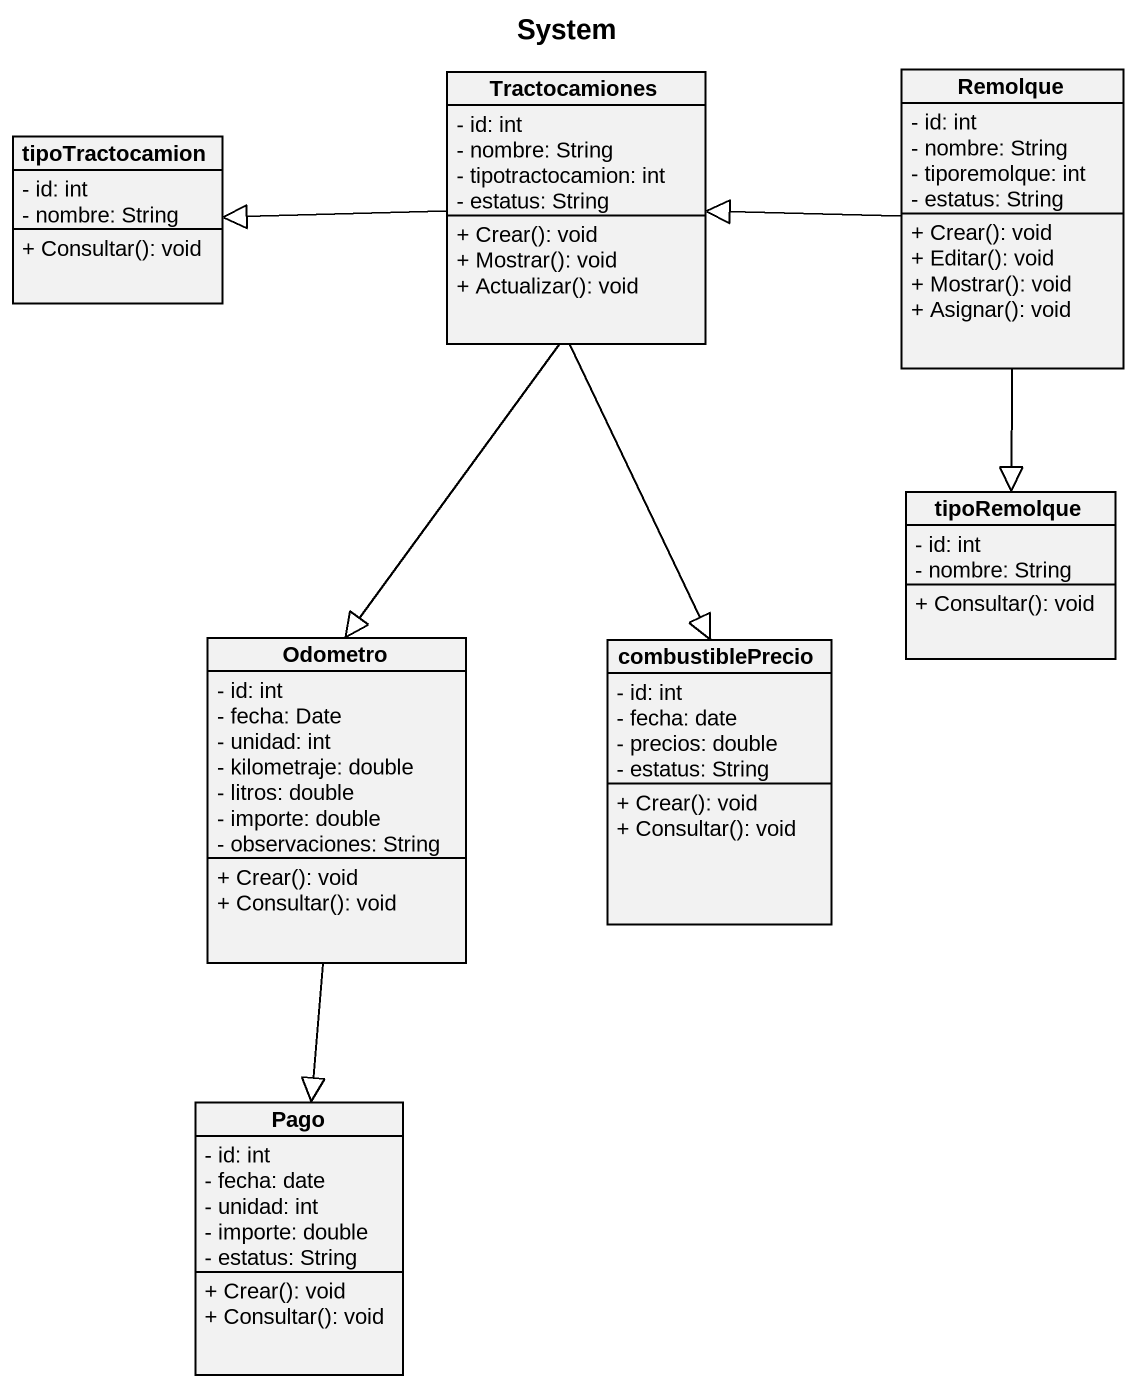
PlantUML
@startuml
title System
hide circle
hide empty members
skinparam classAttributeIconSize 0
class tipoTractocamion {
  - id: int
  - nombre: String
  + Consultar(): void
}
class Tractocamiones {
  - id: int
  - nombre: String
  - tipotractocamion: int
  - estatus: String
  + Crear(): void
  + Mostrar(): void
  + Actualizar(): void
}
class Remolque {
  - id: int
  - nombre: String
  - tiporemolque: int
  - estatus: String
  + Crear(): void
  + Editar(): void
  + Mostrar(): void
  + Asignar(): void
}
class tipoRemolque {
  - id: int
  - nombre: String
  + Consultar(): void
}
class Odometro {
  - id: int
  - fecha: Date
  - unidad: int
  - kilometraje: double
  - litros: double
  - importe: double
  - observaciones: String
  + Crear(): void
  + Consultar(): void
}
class combustiblePrecio {
  - id: int
  - fecha: date
  - precios: double
  - estatus: String
  + Crear(): void
  + Consultar(): void
}
class Pago {
  - id: int
  - fecha: date
  - unidad: int
  - importe: double
  - estatus: String
  + Crear(): void
  + Consultar(): void
}
Tractocamiones -left-|> tipoTractocamion
Tractocamiones --|> Odometro
Tractocamiones --|> combustiblePrecio
Remolque -left-|> Tractocamiones
Remolque --|> tipoRemolque
Odometro --|> Pago
@enduml
